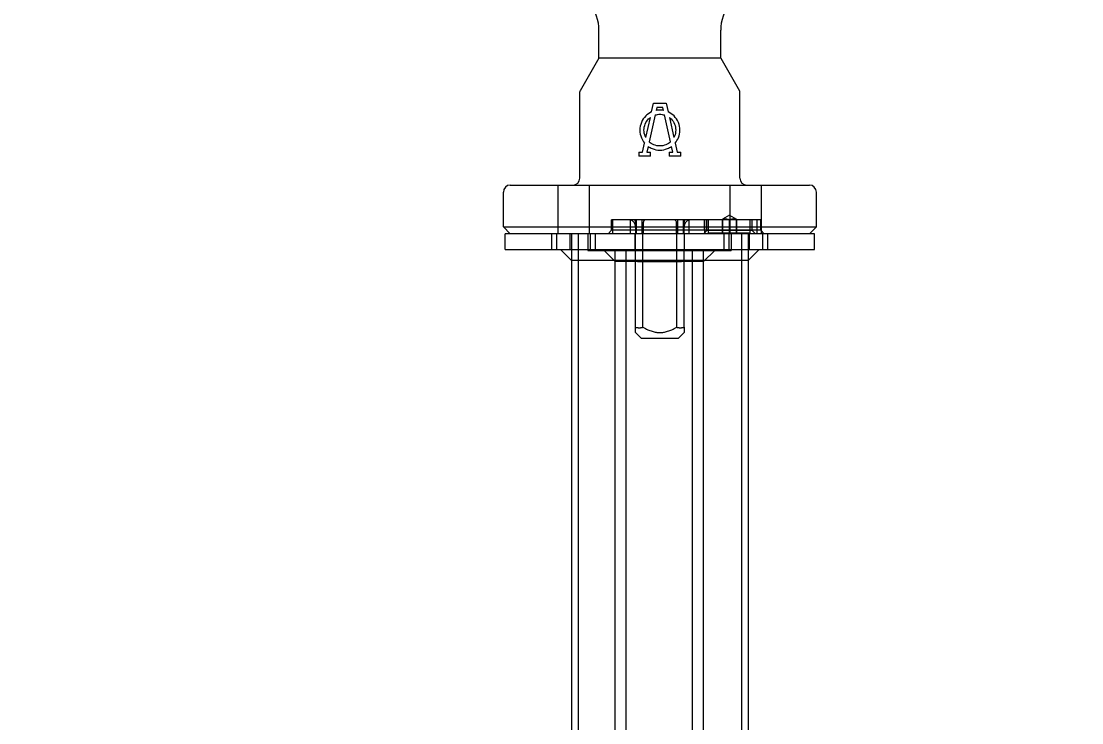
# Model space of a CAD drawing. Header units: inches. Extents: x 20 to 536, y 8 to 344.
# Drawn here: x 250.23 to 262.23, y 234.28 to 242.23 of the extents above; entities that cross this region are included whole.
import ezdxf

# ---------------------------------------------------------------- set-up
doc = ezdxf.new("R2010")
doc.units = ezdxf.units.IN
doc.header["$LTSCALE"] = 16
doc.header["$MEASUREMENT"] = 0
doc.linetypes.add('DASHED', pattern=[0.2067, 0.1654, -0.0413])
for name, color, linetype, lineweight in [('Dimension (ANSI)', 7, 'Continuous', 25), ('Hidden', 7, 'DASHED', 18), ('Visible', 7, 'Continuous', 18)]:
    doc.layers.add(name, color=color, linetype=linetype, lineweight=lineweight)
doc.styles.add('Standard D-E', font='arial.ttf')
doc.dimstyles.new('in [mm] D-E NeptuneBenson', dxfattribs={"dimscale": 16, "dimtxt": 0.15, "dimasz": 0.098425, "dimexe": 0.125, "dimexo": 0.063, "dimgap": 0.031496, "dimtad": 0, "dimtih": 1, "dimtoh": 1, "dimdec": 4, "dimrnd": 1e-08, "dimzin": 3, "dimdsep": 46, "dimlunit": 5, "dimtxsty": 'Standard D-E', "dimcen": 0.09, "dimdle": 0.393701, "dimclrd": 256, "dimclre": 256, "dimclrt": 256, "dimadec": 1, "dimazin": 1, "dimtfac": 1, "dimtofl": 0, "dimtmove": 0, "dimatfit": 3, "dimfxl": 1, "dimfrac": 1, "dimtolj": 1, "dimtzin": 4, "dimlwd": -1, "dimlwe": -1, "dimarcsym": 0})

# ---------------------------------------------------------------- blocks, each defined once
blk = doc.blocks.new('*D30')
at = {"layer": 'Defpoints', "color": 0, "transparency": 16777216}
for p in [(277.001, 271.967), (204.27, 255.334), (232.175, 227.428)]:
    blk.add_point(p, dxfattribs=at)
at = {"layer": 'Dimension (ANSI)', "transparency": 16777216}
for p, q in [((276.289, 272.68), (247.538, 301.431)), ((247.838, 298.903), (233.398, 284.463)), ((205.383, 256.448), (219.823, 270.888)), ((231.462, 228.141), (202.855, 256.748))]:
    blk.add_line(p, q, dxfattribs=at)
for points in [[(247.653, 299.089), (248.024, 298.717), (248.952, 300.017)], [(205.197, 256.633), (205.569, 256.262), (204.27, 255.334)]]:
    blk.add_solid(points, dxfattribs=at)
at = {"layer": 'Dimension (ANSI)', "transparency": 16777216, "char_height": 2.4, "attachment_point": 5, "rotation": 45, "style": 'Standard D-E'}
for s, insert in [('\\A1; 63{\\H1x;\\S3#16;} in', (224.506, 279.78)), ('\\A1;[1605.0 mm]', (228.055, 276.231))]:
    blk.add_mtext(s, dxfattribs=dict(at, insert=insert))

msp = doc.modelspace()

# ---------------------------------------------------------------- linework, layer by layer
at = {"layer": 'Hidden', "linetype": 'Continuous', "lineweight": 18}
for p, q in [((256.770189, 241.808289), (256.770189, 242.125758)), ((258.148142, 241.808289), (258.148142, 242.125758)), ((256.770189, 241.808289), (256.556291, 241.437807)), ((258.148142, 241.808289), (256.770189, 241.808289)), ((258.148142, 241.808289), (258.36204, 241.437807)), ((256.553653, 240.448987), (256.553653, 241.427965)), ((258.364677, 240.448987), (258.364677, 241.427965)), ((257.365905, 241.199395), (257.387905, 241.297019)), ((257.387905, 241.297019), (257.530425, 241.297019)), ((257.530425, 241.297019), (257.552426, 241.199395)), ((257.406857, 241.164426), (257.338249, 240.859988)), ((257.426002, 241.249381), (257.418428, 241.215771)), ((257.492328, 241.249381), (257.426002, 241.249381)), ((257.499903, 241.215771), (257.492328, 241.249381)), ((257.580082, 240.859988), (257.511474, 241.164426)), ((257.300424, 240.908834), (257.351737, 241.136526)), ((257.566594, 241.136526), (257.617906, 240.908834)), ((257.263337, 240.744263), (257.286256, 240.845965)), ((257.326678, 240.808643), (257.312169, 240.744263)), ((257.606162, 240.744263), (257.591653, 240.808643)), ((257.632075, 240.845965), (257.654994, 240.744263)), ((257.220976, 240.744263), (257.263337, 240.744263)), ((257.220976, 240.744263), (257.220976, 240.696625)), ((257.354835, 240.696625), (257.220976, 240.696625)), ((257.312169, 240.744263), (257.354835, 240.744263)), ((257.354835, 240.696625), (257.354835, 240.744263)), ((257.563496, 240.744263), (257.606162, 240.744263)), ((257.563496, 240.744263), (257.563496, 240.696625)), ((257.697354, 240.696625), (257.563496, 240.696625)), ((257.654994, 240.744263), (257.697354, 240.744263)), ((257.697354, 240.696625), (257.697354, 240.744263)), ((255.766405, 240.370247), (259.151925, 240.370247)), ((256.30764, 239.819066), (256.30764, 240.370247)), ((256.661971, 239.819066), (256.661971, 240.370247)), ((258.25636, 239.819066), (258.25636, 240.370247)), ((258.61069, 239.819066), (258.61069, 240.370247)), ((255.687665, 239.897806), (255.687665, 240.291507)), ((259.230665, 239.897806), (259.230665, 240.291507)), ((257.962626, 239.97642), (256.912905, 239.97642)), ((256.912905, 239.858436), (256.912905, 239.97642)), ((256.927669, 239.819066), (256.927669, 239.97642)), ((257.126488, 239.819066), (257.126488, 239.97642)), ((257.196037, 239.819066), (257.196037, 239.97642)), ((257.255603, 239.97642), (257.255603, 239.819066)), ((257.662727, 239.819066), (257.662727, 239.97642)), ((257.722294, 239.97642), (257.722294, 239.819066)), ((257.791842, 239.819066), (257.791842, 239.97642)), ((257.962626, 239.858436), (257.962626, 239.97642)), ((258.600898, 239.97642), (257.962626, 239.97642)), ((257.969254, 239.819066), (257.969254, 239.97642)), ((258.502472, 239.97594), (257.990661, 239.97594)), ((257.990661, 239.858066), (257.990661, 239.97594)), ((258.010346, 239.826814), (258.010346, 239.97594)), ((258.246567, 240.028848), (258.167827, 239.983387)), ((258.167827, 239.97642), (258.167827, 239.983387)), ((258.167827, 239.826814), (258.167827, 239.97642)), ((258.168025, 239.97642), (258.168025, 239.826814)), ((258.246369, 239.826814), (258.246369, 239.97642)), ((258.246567, 240.028848), (258.325307, 239.983387)), ((258.246765, 239.97642), (258.246765, 239.826814)), ((258.325109, 239.826814), (258.325109, 239.97642)), ((258.325307, 239.983387), (258.325307, 239.97642)), ((258.325307, 239.97642), (258.325307, 239.826814)), ((258.482787, 239.826814), (258.482787, 239.97594)), ((258.502472, 239.858066), (258.502472, 239.97594)), ((258.561528, 239.819066), (258.561528, 239.97642)), ((258.600898, 239.858436), (258.600898, 239.97642)), ((255.687665, 239.897806), (259.230665, 239.897806)), ((255.766405, 239.819066), (255.687665, 239.897806)), ((256.912905, 239.858436), (256.873535, 239.819066)), ((257.962626, 239.858436), (256.912905, 239.858436)), ((257.183575, 239.936154), (257.183575, 239.819066)), ((257.272822, 239.819066), (257.272822, 239.936154)), ((257.645509, 239.936154), (257.645509, 239.819066)), ((257.734756, 239.819066), (257.734756, 239.936154)), ((257.990661, 239.858066), (257.951661, 239.819066)), ((257.962626, 239.858436), (257.972222, 239.819066)), ((258.600898, 239.858436), (257.962626, 239.858436)), ((258.502472, 239.858066), (257.990661, 239.858066)), ((258.502472, 239.858066), (258.541472, 239.819066)), ((258.600898, 239.858436), (258.640268, 239.819066)), ((259.151925, 239.819066), (259.230665, 239.897806)), ((259.209165, 239.819066), (255.709165, 239.819066)), ((255.709165, 239.639766), (255.709165, 239.819066)), ((256.235663, 239.639766), (256.235663, 239.819066)), ((256.294438, 239.639766), (256.294438, 239.819066)), ((256.444165, 239.639766), (256.444165, 239.819066)), ((256.459165, 239.819066), (256.459165, 219.819066)), ((256.533865, 239.819066), (256.533865, 219.819066)), ((256.642256, 239.819066), (256.642256, 239.631566)), ((256.673163, 239.639766), (256.673163, 239.819066)), ((256.731938, 239.639766), (256.731938, 239.819066)), ((257.174756, 239.819066), (257.174756, 239.631566)), ((257.183575, 238.760604), (257.183575, 239.819066)), ((257.268065, 238.760604), (257.268065, 239.819066)), ((257.650265, 238.760604), (257.650265, 239.819066)), ((257.734756, 239.819066), (257.734756, 239.631566)), ((258.482787, 239.826814), (258.010346, 239.826814)), ((258.186392, 239.639766), (258.186392, 239.819066)), ((258.245168, 239.639766), (258.245168, 239.819066)), ((258.267256, 239.819066), (258.267256, 239.631566)), ((258.384465, 239.819066), (258.384465, 219.819066)), ((258.459165, 239.819066), (258.459165, 219.819066)), ((258.474165, 239.639766), (258.474165, 239.819066)), ((258.623892, 239.639766), (258.623892, 239.819066)), ((258.682668, 239.639766), (258.682668, 239.819066)), ((259.209165, 239.639766), (259.209165, 239.819066)), ((255.709165, 239.639766), (259.209165, 239.639766)), ((256.459165, 239.514766), (256.334165, 239.639766)), ((256.459165, 239.639766), (256.459165, 239.514766)), ((256.642256, 239.631566), (258.267256, 239.631566)), ((256.954756, 239.506566), (256.829756, 239.631566)), ((256.954756, 220.006066), (256.954756, 239.631566)), ((256.954756, 239.506566), (256.954756, 239.631566)), ((257.079756, 220.006066), (257.079756, 239.631566)), ((257.734756, 238.760604), (257.734756, 239.631566)), ((257.829756, 220.006066), (257.829756, 239.631566)), ((257.954756, 220.006066), (257.954756, 239.631566)), ((257.954756, 239.506566), (257.954756, 239.631566)), ((257.954756, 239.506566), (258.079756, 239.631566)), ((258.459165, 239.639766), (258.459165, 239.514766)), ((258.459165, 239.514766), (258.584165, 239.639766)), ((258.187247, 239.514766), (256.459165, 239.514766)), ((257.204756, 239.506566), (256.954756, 239.506566)), ((257.204756, 239.506566), (257.704756, 239.506566)), ((257.954756, 239.506566), (257.704756, 239.506566)), ((258.459165, 239.514766), (258.187247, 239.514766)), ((257.183575, 238.70083), (257.183575, 238.760604)), ((257.734756, 238.760604), (257.734756, 238.70083)), ((257.246567, 238.637838), (257.183575, 238.70083)), ((257.246567, 238.637838), (257.671764, 238.637838)), ((257.671764, 238.637838), (257.734756, 238.70083))]:
    msp.add_line(p, q, dxfattribs=at)
for centre, radius, start, end in [((256.297748, 242.125758), 0.472441, 0, 76.1230563), ((258.620583, 242.125758), 0.472441, 103.8769437, 180), ((256.573339, 241.427965), 0.019685, 150, 180), ((258.344992, 241.427965), 0.019685, 0, 30), ((256.474913, 240.448987), 0.07874, 270, 0), ((258.443417, 240.448987), 0.07874, 180, 270), ((255.766405, 240.291507), 0.07874, 90, 180), ((259.151925, 240.291507), 0.07874, 0, 90), ((257.104835, 239.900716), 0.07874, 0, 74.0379858), ((257.813496, 239.900716), 0.07874, 105.9620142, 180)]:
    msp.add_arc(centre, radius, start, end, dxfattribs=at)
for points, knots in [([(257.365905, 241.199395), (257.340457, 241.187914), (257.317357, 241.171583), (257.278744, 241.13297), (257.261312, 241.107549), (257.238134, 241.051714), (257.232394, 241.02129), (257.232394, 240.992688), (257.232394, 240.964086), (257.238134, 240.933662), (257.258822, 240.883824), (257.271467, 240.863393), (257.286256, 240.845965)], [-0.637258242, -0.637258242, -0.637258242, -0.637258242, -0.4358884, -0.4358884, -0.2179442, -0.2179442, 0, 0, 0, 0.2179442, 0.2179442, 0.389071682, 0.389071682, 0.389071682, 0.389071682]), ([(257.406857, 241.164426), (257.42413, 241.169687), (257.442077, 241.172215), (257.476254, 241.172215), (257.494201, 241.169687), (257.511474, 241.164426)], [0.5587420926, 0.5587420926, 0.5587420926, 0.5587420926, 0.6889578792, 0.6889578792, 0.8191736658, 0.8191736658, 0.8191736658, 0.8191736658]), ([(257.499903, 241.215771), (257.486222, 241.218269), (257.47249, 241.21946), (257.445841, 241.21946), (257.432109, 241.218269), (257.418428, 241.215771)], [2.5136297438, 2.5136297438, 2.5136297438, 2.5136297438, 2.6151621624, 2.6151621624, 2.716694581, 2.716694581, 2.716694581, 2.716694581]), ([(257.632075, 240.845965), (257.646864, 240.863393), (257.659508, 240.883824), (257.680197, 240.933662), (257.685937, 240.964086), (257.685937, 241.02129), (257.680197, 241.051714), (257.657019, 241.107549), (257.639587, 241.13297), (257.600974, 241.171583), (257.577874, 241.187914), (257.552426, 241.199395)], [1.35436976, 1.35436976, 1.35436976, 1.35436976, 1.525497241, 1.525497241, 1.743441442, 1.743441442, 1.961385642, 1.961385642, 2.179329842, 2.179329842, 2.380699684, 2.380699684, 2.380699684, 2.380699684]), ([(257.300424, 240.908834), (257.297836, 240.913735), (257.295466, 240.918771), (257.284167, 240.946013), (257.279638, 240.970084), (257.279638, 240.992688), (257.279638, 241.015292), (257.284167, 241.039363), (257.302506, 241.083577), (257.316313, 241.103726), (257.338179, 241.125592), (257.344714, 241.131281), (257.351737, 241.136526)], [-0.2122552948, -0.2122552948, -0.2122552948, -0.2122552948, -0.1722437288, -0.1722437288, 0, 0, 0, 0.1722437288, 0.1722437288, 0.3444874576, 0.3444874576, 0.4090070723, 0.4090070723, 0.4090070723, 0.4090070723]), ([(257.566594, 241.136526), (257.573616, 241.131281), (257.580152, 241.125592), (257.602018, 241.103726), (257.615825, 241.083577), (257.634164, 241.039363), (257.638693, 241.015292), (257.638693, 240.970084), (257.634164, 240.946013), (257.622864, 240.918771), (257.620495, 240.913735), (257.617906, 240.908834)], [0.9689086862, 0.9689086862, 0.9689086862, 0.9689086862, 1.0334283008, 1.0334283008, 1.2056720296, 1.2056720296, 1.3779157584, 1.3779157584, 1.5501594872, 1.5501594872, 1.5901710532, 1.5901710532, 1.5901710532, 1.5901710532]), ([(257.326678, 240.808643), (257.340627, 240.798602), (257.356026, 240.789969), (257.400142, 240.771655), (257.430567, 240.765916), (257.487763, 240.765916), (257.518189, 240.771655), (257.562305, 240.789969), (257.577703, 240.798602), (257.591653, 240.808643)], [0.5273866109, 0.5273866109, 0.5273866109, 0.5273866109, 0.6538045606, 0.6538045606, 0.8717207208, 0.8717207208, 1.089636881, 1.089636881, 1.2160548307, 1.2160548307, 1.2160548307, 1.2160548307]), ([(257.580082, 240.859988), (257.565267, 240.846488), (257.547345, 240.834905), (257.505839, 240.817689), (257.481768, 240.81316), (257.436562, 240.81316), (257.412491, 240.817689), (257.370985, 240.834905), (257.353064, 240.846488), (257.338249, 240.859988)], [1.7435092888, 1.7435092888, 1.7435092888, 1.7435092888, 1.8946384268, 1.8946384268, 2.0668736377, 2.0668736377, 2.2391088485, 2.2391088485, 2.3902379865, 2.3902379865, 2.3902379865, 2.3902379865]), ([(257.172649, 239.97642), (257.172649, 239.97642), (257.17265, 239.97642), (257.172651, 239.97642), (257.172652, 239.97642), (257.172658, 239.97642), (257.172664, 239.976419), (257.17268, 239.976418), (257.172692, 239.976416), (257.172728, 239.97641), (257.172753, 239.976404), (257.172827, 239.976385), (257.172878, 239.976367), (257.173028, 239.976308), (257.173131, 239.976257), (257.173433, 239.976084), (257.173636, 239.975936), (257.174241, 239.975429), (257.174642, 239.974994), (257.175844, 239.973484), (257.176615, 239.972184), (257.178737, 239.967886), (257.180108, 239.963982), (257.182679, 239.952659), (257.183575, 239.944831), (257.183575, 239.936154)], [-0.00000753854, -0.00000753854, -0.00000753854, -0.00000753854, 0, 0, 0.0000153638, 0.0000153638, 0.00008940016, 0.00008940016, 0.00024590334, 0.00024590334, 0.00058276467, 0.00058276467, 0.00127309078, 0.00127309078, 0.00267256846, 0.00267256846, 0.00552804432, 0.00552804432, 0.01147555949, 0.01147555949, 0.02440532903, 0.02440532903, 0.05127067011, 0.05127067011, 0.08735341214, 0.08735341214, 0.08735341214, 0.08735341214]), ([(257.272822, 239.936154), (257.272822, 239.944831), (257.274134, 239.952658), (257.278044, 239.963982), (257.280165, 239.967886), (257.283549, 239.972184), (257.284793, 239.973484), (257.286766, 239.974994), (257.287431, 239.975429), (257.288439, 239.975936), (257.28878, 239.976084), (257.289288, 239.976257), (257.289461, 239.976308), (257.289715, 239.976367), (257.289801, 239.976385), (257.289926, 239.976404), (257.289969, 239.97641), (257.290029, 239.976416), (257.290049, 239.976418), (257.290077, 239.976419), (257.290086, 239.97642), (257.290096, 239.97642), (257.290098, 239.97642), (257.2901, 239.97642), (257.290101, 239.97642), (257.290102, 239.97642)], [0, 0, 0, 0, 0.0661222024, 0.0661222024, 0.1153570998, 0.1153570998, 0.1390517075, 0.1390517075, 0.1499517221, 0.1499517221, 0.1551855009, 0.1551855009, 0.1577508027, 0.1577508027, 0.1590162133, 0.1590162133, 0.1596334838, 0.1596334838, 0.1599198365, 0.1599198365, 0.1600550387, 0.1600550387, 0.1600826296, 0.1600826296, 0.1600901711, 0.1600901711, 0.1600901711, 0.1600901711]), ([(257.628229, 239.97642), (257.628228, 239.97642), (257.62823, 239.97642), (257.628232, 239.97642), (257.628234, 239.97642), (257.628245, 239.97642), (257.628254, 239.976419), (257.628282, 239.976418), (257.628302, 239.976416), (257.628362, 239.97641), (257.628404, 239.976404), (257.62853, 239.976385), (257.628616, 239.976367), (257.62887, 239.976308), (257.629042, 239.976257), (257.62955, 239.976084), (257.629891, 239.975936), (257.630899, 239.975429), (257.631564, 239.974994), (257.633538, 239.973484), (257.634782, 239.972184), (257.638166, 239.967886), (257.640287, 239.963982), (257.644197, 239.952659), (257.645509, 239.944831), (257.645509, 239.936154)], [-0.00000753853, -0.00000753853, -0.00000753853, -0.00000753853, 0, 0, 0.0000153638, 0.0000153638, 0.00008940013, 0.00008940013, 0.00024590323, 0.00024590323, 0.0005827644, 0.0005827644, 0.00127309019, 0.00127309019, 0.00267256722, 0.00267256722, 0.00552804174, 0.00552804174, 0.01147555413, 0.01147555413, 0.02440531762, 0.02440531762, 0.05127064612, 0.05127064612, 0.08735337125, 0.08735337125, 0.08735337125, 0.08735337125]), ([(257.734756, 239.936154), (257.734756, 239.944831), (257.735652, 239.952658), (257.738223, 239.963982), (257.739594, 239.967886), (257.741715, 239.972184), (257.742486, 239.973484), (257.743688, 239.974994), (257.74409, 239.975429), (257.744694, 239.975936), (257.744898, 239.976084), (257.7452, 239.976257), (257.745302, 239.976308), (257.745453, 239.976367), (257.745504, 239.976385), (257.745578, 239.976404), (257.745603, 239.97641), (257.745639, 239.976416), (257.74565, 239.976418), (257.745667, 239.976419), (257.745672, 239.97642), (257.745678, 239.97642), (257.74568, 239.97642), (257.745681, 239.97642), (257.745681, 239.97642), (257.745682, 239.97642)], [0, 0, 0, 0, 0.0661222024, 0.0661222024, 0.1153570998, 0.1153570998, 0.1390517075, 0.1390517075, 0.1499517221, 0.1499517221, 0.1551855009, 0.1551855009, 0.1577508027, 0.1577508027, 0.1590162133, 0.1590162133, 0.1596334838, 0.1596334838, 0.1599198365, 0.1599198365, 0.1600550387, 0.1600550387, 0.1600826296, 0.1600826296, 0.1600901711, 0.1600901711, 0.1600901711, 0.1600901711])]:
    msp.add_open_spline(points, degree=3, knots=knots, dxfattribs=at)
for points, weights in [([(258.246369, 239.97642), (258.207197, 239.989428), (258.168025, 239.97642)], [1, 1.15325, 1]), ([(258.325109, 239.97642), (258.285937, 239.989428), (258.246765, 239.97642)], [1, 1.15325, 1]), ([(257.183575, 238.760604), (257.22582, 238.74996), (257.268065, 238.760604)], [1.08767571983, 1.10535696926, 1.08767571983]), ([(257.268065, 238.760604), (257.459165, 238.65171), (257.650265, 238.760604)], [1.09548380286, 1.33308762571, 1.09548380286]), ([(257.650265, 238.760604), (257.692511, 238.74996), (257.734756, 238.760604)], [1.08767571983, 1.10535696926, 1.08767571983])]:
    msp.add_rational_spline(points, weights, degree=2, dxfattribs=at)
at = {"layer": 'Visible', "linetype": 'Continuous', "lineweight": 18}
for radius, start, end in [(27.5, 289.17052, 132.0080448), (27.19, 287.1930056, 133.1606513)]:
    msp.add_arc((257.459165, 246.82694), radius, start, end, dxfattribs=at)

# ---------------------------------------------------------------- dimensions: what is measured, and where the dimension line sits
at = {"layer": 'Dimension (ANSI)'}
dim = msp.add_linear_dim(base=(204.269513, 255.334157), p1=(277.001446, 271.967093), p2=(232.175177, 227.428493), angle=225, text=' <> in\\X[1605.0 mm]', dimstyle='in [mm] D-E NeptuneBenson', override={"dimgap": 0.031496, "dimtih": 0, "dimtoh": 0, "dimdec": 4, "dimpost": '', "dimtol": 0, "dimlim": 0, "dimtp": 0, "dimtm": 0, "dimtdec": 2, "dimatfit": 1}, dxfattribs=at)
dim.commit()
dim.dimension.update_dxf_attribs({"geometry": '*D30', "text_midpoint": (226.610731, 277.675374), "dimtype": 160})

doc.saveas('drawing.dxf')
